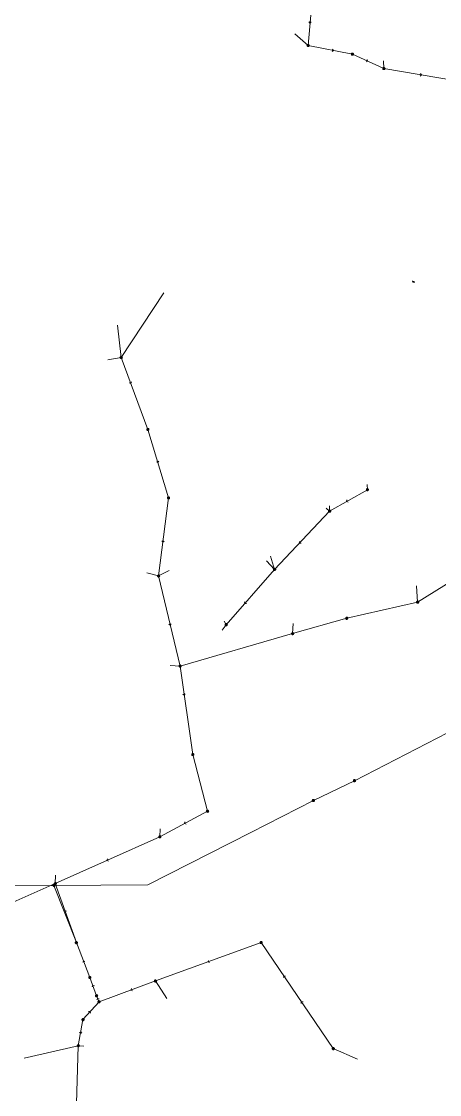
# Model space of a CAD drawing. Header units: metres. Extents: x 25504150 to 25508618, y 6694193 to 6702753.
# Drawn here: x 25507420.1 to 25507598.9, y 6698925.1 to 6699384.2 of the extents above; entities that cross this region are included whole.
import ezdxf

# ---------------------------------------------------------------- set-up
doc = ezdxf.new("R2010")
doc.units = ezdxf.units.M
for name, pattern in [('Sewer_node', [0]), ('Viemariputket', [0]), ('Viemarivarusteet', [0])]:
    doc.linetypes.add(name, pattern=pattern)
for name, color, linetype, lineweight in [('Sewer_node', 7, 'Sewer_node', 0), ('Viemariputket', 7, 'Viemariputket', 0), ('Viemarivarusteet', 7, 'Viemarivarusteet', 0)]:
    doc.layers.add(name, color=color, linetype=linetype, lineweight=lineweight)

msp = doc.modelspace()

# ---------------------------------------------------------------- linework, layer by layer
at = {"layer": 'Sewer_node', "color": 46, "linetype": 'Continuous', "true_color": 0x7f5f00, "flags": 128}
for points in [[(25507542.97, 6699384.12), (25507543.47, 6699383.56), (25507544.03, 6699384.04)], [(25507552.96, 6699371.38), (25507553.57, 6699371.82), (25507553.14, 6699372.42)], [(25507567.48, 6699367), (25507568.17, 6699367.27), (25507567.91, 6699367.97)], [(25507590.63, 6699360.88), (25507591.23, 6699361.33), (25507590.8, 6699361.93)], [(25507587.28, 6699273.05), (25507587.29, 6699273.07), (25507587.3, 6699273.07), (25507587.31, 6699273.08), (25507587.31, 6699273.09), (25507587.32, 6699273.1), (25507587.33, 6699273.1), (25507587.34, 6699273.11), (25507587.35, 6699273.11), (25507587.36, 6699273.11), (25507587.37, 6699273.12), (25507587.38, 6699273.12), (25507587.39, 6699273.12), (25507587.4, 6699273.12), (25507587.41, 6699273.11), (25507587.42, 6699273.11), (25507587.43, 6699273.11), (25507587.44, 6699273.1), (25507587.44, 6699273.1), (25507587.45, 6699273.09), (25507587.46, 6699273.08), (25507587.46, 6699273.07), (25507587.47, 6699273.07), (25507587.47, 6699273.06), (25507587.48, 6699273.05), (25507587.48, 6699273.04), (25507587.48, 6699273.03), (25507587.48, 6699273.02), (25507587.48, 6699273), (25507587.48, 6699272.99), (25507587.48, 6699272.98), (25507587.48, 6699272.97), (25507587.47, 6699272.95)], [(25507587.47, 6699272.94), (25507587.46, 6699272.92), (25507587.45, 6699272.9), (25507587.45, 6699272.89), (25507587.44, 6699272.87), (25507587.44, 6699272.85), (25507587.44, 6699272.83), (25507587.44, 6699272.81), (25507587.44, 6699272.8), (25507587.44, 6699272.78), (25507587.44, 6699272.76), (25507587.45, 6699272.75), (25507587.46, 6699272.73), (25507587.46, 6699272.72), (25507587.47, 6699272.71), (25507587.48, 6699272.69), (25507587.49, 6699272.68), (25507587.51, 6699272.67), (25507587.52, 6699272.67), (25507587.53, 6699272.66), (25507587.55, 6699272.65), (25507587.56, 6699272.65), (25507587.58, 6699272.65), (25507587.59, 6699272.65), (25507587.61, 6699272.65), (25507587.63, 6699272.65), (25507587.64, 6699272.66), (25507587.66, 6699272.67), (25507587.67, 6699272.67), (25507587.69, 6699272.68), (25507587.7, 6699272.69), (25507587.72, 6699272.7), (25507587.73, 6699272.72), (25507587.74, 6699272.73), (25507587.75, 6699272.75), (25507587.77, 6699272.76), (25507587.77, 6699272.78)], [(25507587.77, 6699272.78), (25507587.78, 6699272.8), (25507587.79, 6699272.81), (25507587.8, 6699272.83), (25507587.81, 6699272.84), (25507587.82, 6699272.86), (25507587.84, 6699272.87), (25507587.85, 6699272.88), (25507587.86, 6699272.9), (25507587.88, 6699272.9), (25507587.89, 6699272.91), (25507587.91, 6699272.92), (25507587.92, 6699272.92), (25507587.94, 6699272.93), (25507587.95, 6699272.93), (25507587.97, 6699272.93), (25507587.98, 6699272.93), (25507588, 6699272.93), (25507588.01, 6699272.92), (25507588.02, 6699272.91), (25507588.04, 6699272.91), (25507588.05, 6699272.9), (25507588.06, 6699272.89), (25507588.07, 6699272.87), (25507588.08, 6699272.86), (25507588.08, 6699272.85), (25507588.09, 6699272.83), (25507588.09, 6699272.82), (25507588.1, 6699272.8), (25507588.1, 6699272.78), (25507588.1, 6699272.76), (25507588.1, 6699272.74), (25507588.1, 6699272.73), (25507588.09, 6699272.71), (25507588.09, 6699272.69), (25507588.08, 6699272.66)], [(25507588.07, 6699272.64), (25507588.06, 6699272.62), (25507588.06, 6699272.61), (25507588.06, 6699272.6), (25507588.06, 6699272.59), (25507588.06, 6699272.57), (25507588.06, 6699272.56), (25507588.06, 6699272.55), (25507588.06, 6699272.54), (25507588.06, 6699272.53), (25507588.07, 6699272.53), (25507588.07, 6699272.52), (25507588.08, 6699272.51), (25507588.08, 6699272.5), (25507588.09, 6699272.5), (25507588.1, 6699272.49), (25507588.1, 6699272.49), (25507588.11, 6699272.48), (25507588.12, 6699272.48), (25507588.13, 6699272.48), (25507588.14, 6699272.48), (25507588.15, 6699272.48), (25507588.16, 6699272.48), (25507588.16, 6699272.48), (25507588.17, 6699272.49), (25507588.18, 6699272.49), (25507588.19, 6699272.49), (25507588.2, 6699272.5), (25507588.21, 6699272.51), (25507588.22, 6699272.51), (25507588.23, 6699272.52), (25507588.23, 6699272.53), (25507588.25, 6699272.55)], [(25507466.16, 6699229.66), (25507466.85, 6699229.36), (25507467.15, 6699230.04)], [(25507477.77, 6699195.8), (25507478.44, 6699195.47), (25507478.78, 6699196.13)], [(25507559.29, 6699179.48), (25507559.11, 6699178.76), (25507559.83, 6699178.57)], [(25507480.1, 6699162.01), (25507480.58, 6699161.43), (25507481.16, 6699161.9)], [(25507538.98, 6699161.74), (25507539.02, 6699160.99), (25507539.76, 6699161.02)], [(25507515.53, 6699135.91), (25507515.6, 6699135.16), (25507516.34, 6699135.22)], [(25507483.1, 6699126.29), (25507483.75, 6699125.91), (25507484.13, 6699126.55)], [(25507489.1, 6699096.42), (25507489.7, 6699095.97), (25507490.15, 6699096.57)], [(25507489.97, 6699041.7), (25507489.76, 6699040.98), (25507490.47, 6699040.77)], [(25507456.89, 6699025.93), (25507456.63, 6699025.23), (25507457.32, 6699024.96)], [(25507439.31, 6699003.56), (25507438.63, 6699003.87), (25507438.32, 6699003.19)], [(25507447.24, 6698982.05), (25507446.54, 6698982.33), (25507446.25, 6698981.65)], [(25507500.07, 6698982.49), (25507499.78, 6698981.8), (25507500.45, 6698981.5)], [(25507533.01, 6698975.75), (25507532.27, 6698975.87), (25507532.14, 6698975.14)], [(25507451.24, 6698971.55), (25507450.55, 6698971.84), (25507450.25, 6698971.17)], [(25507467.17, 6698970.46), (25507466.88, 6698969.77), (25507467.56, 6698969.47)], [(25507453.35, 6698965.95), (25507452.65, 6698966.23), (25507452.37, 6698965.54)], [(25507540.53, 6698964.7), (25507539.79, 6698964.82), (25507539.66, 6698964.09)], [(25507449.57, 6698959.83), (25507449.51, 6698960.58), (25507448.77, 6698960.53)], [(25507445.9, 6698951.3), (25507445.45, 6698951.91), (25507444.85, 6698951.47)]]:
    msp.add_lwpolyline(points, dxfattribs=at)
for points, elevation in [([(25507543.13, 6699373.98), (25507543.12, 6699374.05), (25507543.11, 6699374.12), (25507543.08, 6699374.19), (25507543.04, 6699374.25), (25507543, 6699374.31), (25507542.94, 6699374.35), (25507542.88, 6699374.39), (25507542.81, 6699374.42), (25507542.74, 6699374.43), (25507542.67, 6699374.44), (25507542.6, 6699374.43), (25507542.53, 6699374.42), (25507542.46, 6699374.39), (25507542.4, 6699374.35), (25507542.34, 6699374.31), (25507542.3, 6699374.25), (25507542.26, 6699374.19), (25507542.23, 6699374.12), (25507542.22, 6699374.05), (25507542.21, 6699373.98), (25507542.22, 6699373.91), (25507542.23, 6699373.84), (25507542.26, 6699373.77), (25507542.3, 6699373.71), (25507542.34, 6699373.65), (25507542.4, 6699373.61), (25507542.46, 6699373.57), (25507542.53, 6699373.54), (25507542.6, 6699373.53), (25507542.67, 6699373.52), (25507542.74, 6699373.53), (25507542.81, 6699373.54), (25507542.88, 6699373.57), (25507542.94, 6699373.61), (25507543, 6699373.65), (25507543.04, 6699373.71), (25507543.08, 6699373.77), (25507543.11, 6699373.84), (25507543.12, 6699373.91)], 47.57), ([(25507562.11, 6699370.25), (25507562.1, 6699370.32), (25507562.09, 6699370.39), (25507562.06, 6699370.46), (25507562.02, 6699370.52), (25507561.98, 6699370.58), (25507561.92, 6699370.62), (25507561.86, 6699370.66), (25507561.79, 6699370.69), (25507561.72, 6699370.7), (25507561.65, 6699370.71), (25507561.58, 6699370.7), (25507561.51, 6699370.69), (25507561.44, 6699370.66), (25507561.38, 6699370.62), (25507561.32, 6699370.58), (25507561.28, 6699370.52), (25507561.24, 6699370.46), (25507561.21, 6699370.39), (25507561.2, 6699370.32), (25507561.19, 6699370.25), (25507561.2, 6699370.18), (25507561.21, 6699370.11), (25507561.24, 6699370.04), (25507561.28, 6699369.98), (25507561.32, 6699369.92), (25507561.38, 6699369.88), (25507561.44, 6699369.84), (25507561.51, 6699369.81), (25507561.58, 6699369.8), (25507561.65, 6699369.79), (25507561.72, 6699369.8), (25507561.79, 6699369.81), (25507561.86, 6699369.84), (25507561.92, 6699369.88), (25507561.98, 6699369.92), (25507562.02, 6699369.98), (25507562.06, 6699370.04), (25507562.09, 6699370.11), (25507562.1, 6699370.18)], 47.49), ([(25507575.56, 6699364.07), (25507575.55, 6699364.14), (25507575.54, 6699364.21), (25507575.51, 6699364.28), (25507575.47, 6699364.34), (25507575.43, 6699364.4), (25507575.37, 6699364.44), (25507575.31, 6699364.48), (25507575.24, 6699364.51), (25507575.17, 6699364.52), (25507575.1, 6699364.53), (25507575.03, 6699364.52), (25507574.96, 6699364.51), (25507574.89, 6699364.48), (25507574.83, 6699364.44), (25507574.77, 6699364.4), (25507574.73, 6699364.34), (25507574.69, 6699364.28), (25507574.66, 6699364.21), (25507574.65, 6699364.14), (25507574.64, 6699364.07), (25507574.65, 6699364), (25507574.66, 6699363.93), (25507574.69, 6699363.86), (25507574.73, 6699363.8), (25507574.77, 6699363.74), (25507574.83, 6699363.7), (25507574.89, 6699363.66), (25507574.96, 6699363.63), (25507575.03, 6699363.62), (25507575.1, 6699363.61), (25507575.17, 6699363.62), (25507575.24, 6699363.63), (25507575.31, 6699363.66), (25507575.37, 6699363.7), (25507575.43, 6699363.74), (25507575.47, 6699363.8), (25507575.51, 6699363.86), (25507575.54, 6699363.93), (25507575.55, 6699364)], 47.42), ([(25507463.22, 6699240.41), (25507463.21, 6699240.48), (25507463.2, 6699240.55), (25507463.17, 6699240.62), (25507463.13, 6699240.68), (25507463.09, 6699240.74), (25507463.03, 6699240.78), (25507462.97, 6699240.82), (25507462.9, 6699240.85), (25507462.83, 6699240.86), (25507462.76, 6699240.87), (25507462.69, 6699240.86), (25507462.62, 6699240.85), (25507462.55, 6699240.82), (25507462.49, 6699240.78), (25507462.43, 6699240.74), (25507462.39, 6699240.68), (25507462.35, 6699240.62), (25507462.32, 6699240.55), (25507462.31, 6699240.48), (25507462.3, 6699240.41), (25507462.31, 6699240.34), (25507462.32, 6699240.27), (25507462.35, 6699240.2), (25507462.39, 6699240.14), (25507462.43, 6699240.08), (25507462.49, 6699240.04), (25507462.55, 6699240), (25507462.62, 6699239.97), (25507462.69, 6699239.96), (25507462.76, 6699239.95), (25507462.83, 6699239.96), (25507462.9, 6699239.97), (25507462.97, 6699240), (25507463.03, 6699240.04), (25507463.09, 6699240.08), (25507463.13, 6699240.14), (25507463.17, 6699240.2), (25507463.2, 6699240.27), (25507463.21, 6699240.34)], 40.78), ([(25507474.62, 6699209.66), (25507474.61, 6699209.73), (25507474.6, 6699209.8), (25507474.57, 6699209.87), (25507474.53, 6699209.93), (25507474.49, 6699209.99), (25507474.43, 6699210.03), (25507474.37, 6699210.07), (25507474.3, 6699210.1), (25507474.23, 6699210.11), (25507474.16, 6699210.12), (25507474.09, 6699210.11), (25507474.02, 6699210.1), (25507473.95, 6699210.07), (25507473.89, 6699210.03), (25507473.83, 6699209.99), (25507473.79, 6699209.93), (25507473.75, 6699209.87), (25507473.72, 6699209.8), (25507473.71, 6699209.73), (25507473.7, 6699209.66), (25507473.71, 6699209.59), (25507473.72, 6699209.52), (25507473.75, 6699209.45), (25507473.79, 6699209.39), (25507473.83, 6699209.33), (25507473.89, 6699209.29), (25507473.95, 6699209.25), (25507474.02, 6699209.22), (25507474.09, 6699209.21), (25507474.16, 6699209.2), (25507474.23, 6699209.21), (25507474.3, 6699209.22), (25507474.37, 6699209.25), (25507474.43, 6699209.29), (25507474.49, 6699209.33), (25507474.53, 6699209.39), (25507474.57, 6699209.45), (25507474.6, 6699209.52), (25507474.61, 6699209.59)], 38.77), ([(25507568.54, 6699183.88), (25507568.53, 6699183.95), (25507568.52, 6699184.02), (25507568.49, 6699184.09), (25507568.45, 6699184.15), (25507568.41, 6699184.21), (25507568.35, 6699184.25), (25507568.29, 6699184.29), (25507568.22, 6699184.32), (25507568.15, 6699184.33), (25507568.08, 6699184.34), (25507568.01, 6699184.33), (25507567.94, 6699184.32), (25507567.87, 6699184.29), (25507567.81, 6699184.25), (25507567.75, 6699184.21), (25507567.71, 6699184.15), (25507567.67, 6699184.09), (25507567.64, 6699184.02), (25507567.63, 6699183.95), (25507567.62, 6699183.88), (25507567.63, 6699183.81), (25507567.64, 6699183.74), (25507567.67, 6699183.67), (25507567.71, 6699183.61), (25507567.75, 6699183.55), (25507567.81, 6699183.51), (25507567.87, 6699183.47), (25507567.94, 6699183.44), (25507568.01, 6699183.43), (25507568.08, 6699183.42), (25507568.15, 6699183.43), (25507568.22, 6699183.44), (25507568.29, 6699183.47), (25507568.35, 6699183.51), (25507568.41, 6699183.55), (25507568.45, 6699183.61), (25507568.49, 6699183.67), (25507568.52, 6699183.74), (25507568.53, 6699183.81)], 36.77), ([(25507552.36, 6699174.68), (25507552.35, 6699174.75), (25507552.34, 6699174.82), (25507552.31, 6699174.89), (25507552.27, 6699174.95), (25507552.23, 6699175.01), (25507552.17, 6699175.05), (25507552.11, 6699175.09), (25507552.04, 6699175.12), (25507551.97, 6699175.13), (25507551.9, 6699175.14), (25507551.83, 6699175.13), (25507551.76, 6699175.12), (25507551.69, 6699175.09), (25507551.63, 6699175.05), (25507551.57, 6699175.01), (25507551.53, 6699174.95), (25507551.49, 6699174.89), (25507551.46, 6699174.82), (25507551.45, 6699174.75), (25507551.44, 6699174.68), (25507551.45, 6699174.61), (25507551.46, 6699174.54), (25507551.49, 6699174.47), (25507551.53, 6699174.41), (25507551.57, 6699174.35), (25507551.63, 6699174.31), (25507551.69, 6699174.27), (25507551.76, 6699174.24), (25507551.83, 6699174.23), (25507551.9, 6699174.22), (25507551.97, 6699174.23), (25507552.04, 6699174.24), (25507552.11, 6699174.27), (25507552.17, 6699174.31), (25507552.23, 6699174.35), (25507552.27, 6699174.41), (25507552.31, 6699174.47), (25507552.34, 6699174.54), (25507552.35, 6699174.61)], 36.55), ([(25507528.83, 6699149.77), (25507528.82, 6699149.84), (25507528.81, 6699149.91), (25507528.78, 6699149.98), (25507528.74, 6699150.04), (25507528.7, 6699150.1), (25507528.64, 6699150.14), (25507528.58, 6699150.18), (25507528.51, 6699150.21), (25507528.44, 6699150.22), (25507528.37, 6699150.23), (25507528.3, 6699150.22), (25507528.23, 6699150.21), (25507528.16, 6699150.18), (25507528.1, 6699150.14), (25507528.04, 6699150.1), (25507528, 6699150.04), (25507527.96, 6699149.98), (25507527.93, 6699149.91), (25507527.92, 6699149.84), (25507527.91, 6699149.77), (25507527.92, 6699149.7), (25507527.93, 6699149.63), (25507527.96, 6699149.56), (25507528, 6699149.5), (25507528.04, 6699149.44), (25507528.1, 6699149.4), (25507528.16, 6699149.36), (25507528.23, 6699149.33), (25507528.3, 6699149.32), (25507528.37, 6699149.31), (25507528.44, 6699149.32), (25507528.51, 6699149.33), (25507528.58, 6699149.36), (25507528.64, 6699149.4), (25507528.7, 6699149.44), (25507528.74, 6699149.5), (25507528.78, 6699149.56), (25507528.81, 6699149.63), (25507528.82, 6699149.7)], 36.22), ([(25507479.19, 6699146.96), (25507479.18, 6699147.03), (25507479.17, 6699147.1), (25507479.14, 6699147.17), (25507479.1, 6699147.23), (25507479.06, 6699147.29), (25507479, 6699147.33), (25507478.94, 6699147.37), (25507478.87, 6699147.4), (25507478.8, 6699147.41), (25507478.73, 6699147.42), (25507478.66, 6699147.41), (25507478.59, 6699147.4), (25507478.52, 6699147.37), (25507478.46, 6699147.33), (25507478.4, 6699147.29), (25507478.36, 6699147.23), (25507478.32, 6699147.17), (25507478.29, 6699147.1), (25507478.28, 6699147.03), (25507478.27, 6699146.96), (25507478.28, 6699146.89), (25507478.29, 6699146.82), (25507478.32, 6699146.75), (25507478.36, 6699146.69), (25507478.4, 6699146.63), (25507478.46, 6699146.59), (25507478.52, 6699146.55), (25507478.59, 6699146.52), (25507478.66, 6699146.51), (25507478.73, 6699146.5), (25507478.8, 6699146.51), (25507478.87, 6699146.52), (25507478.94, 6699146.55), (25507479, 6699146.59), (25507479.06, 6699146.63), (25507479.1, 6699146.69), (25507479.14, 6699146.75), (25507479.17, 6699146.82), (25507479.18, 6699146.89)], 36.42), ([(25507590.03, 6699135.77), (25507590.02, 6699135.84), (25507590.01, 6699135.92), (25507589.98, 6699135.98), (25507589.94, 6699136.05), (25507589.89, 6699136.1), (25507589.84, 6699136.15), (25507589.77, 6699136.19), (25507589.71, 6699136.22), (25507589.63, 6699136.23), (25507589.56, 6699136.24), (25507589.49, 6699136.23), (25507589.41, 6699136.22), (25507589.35, 6699136.19), (25507589.28, 6699136.15), (25507589.23, 6699136.1), (25507589.18, 6699136.05), (25507589.14, 6699135.98), (25507589.11, 6699135.92), (25507589.1, 6699135.84), (25507589.09, 6699135.77), (25507589.1, 6699135.7), (25507589.11, 6699135.62), (25507589.14, 6699135.56), (25507589.18, 6699135.49), (25507589.23, 6699135.44), (25507589.28, 6699135.39), (25507589.35, 6699135.35), (25507589.41, 6699135.32), (25507589.49, 6699135.31), (25507589.56, 6699135.3), (25507589.63, 6699135.31), (25507589.71, 6699135.32), (25507589.77, 6699135.35), (25507589.84, 6699135.39), (25507589.89, 6699135.44), (25507589.94, 6699135.49), (25507589.98, 6699135.56), (25507590.01, 6699135.62), (25507590.02, 6699135.7)], 35.16), ([(25507508.14, 6699126.1), (25507508.13, 6699126.17), (25507508.12, 6699126.25), (25507508.09, 6699126.31), (25507508.05, 6699126.38), (25507508, 6699126.43), (25507507.95, 6699126.48), (25507507.88, 6699126.52), (25507507.82, 6699126.55), (25507507.74, 6699126.56), (25507507.67, 6699126.57), (25507507.6, 6699126.56), (25507507.52, 6699126.55), (25507507.46, 6699126.52), (25507507.39, 6699126.48), (25507507.34, 6699126.43), (25507507.29, 6699126.38), (25507507.25, 6699126.31), (25507507.22, 6699126.25), (25507507.21, 6699126.17), (25507507.2, 6699126.1), (25507507.21, 6699126.03), (25507507.22, 6699125.95), (25507507.25, 6699125.89), (25507507.29, 6699125.82), (25507507.34, 6699125.77), (25507507.39, 6699125.72), (25507507.46, 6699125.68), (25507507.52, 6699125.65), (25507507.6, 6699125.64), (25507507.67, 6699125.63), (25507507.74, 6699125.64), (25507507.82, 6699125.65), (25507507.88, 6699125.68), (25507507.95, 6699125.72), (25507508, 6699125.77), (25507508.05, 6699125.82), (25507508.09, 6699125.89), (25507508.12, 6699125.95), (25507508.13, 6699126.03)], 35.79), ([(25507559.7, 6699128.85), (25507559.69, 6699128.92), (25507559.68, 6699129), (25507559.65, 6699129.06), (25507559.61, 6699129.13), (25507559.56, 6699129.18), (25507559.51, 6699129.23), (25507559.44, 6699129.27), (25507559.38, 6699129.3), (25507559.3, 6699129.31), (25507559.23, 6699129.32), (25507559.16, 6699129.31), (25507559.08, 6699129.3), (25507559.02, 6699129.27), (25507558.95, 6699129.23), (25507558.9, 6699129.18), (25507558.85, 6699129.13), (25507558.81, 6699129.06), (25507558.78, 6699129), (25507558.77, 6699128.92), (25507558.76, 6699128.85), (25507558.77, 6699128.78), (25507558.78, 6699128.7), (25507558.81, 6699128.64), (25507558.85, 6699128.57), (25507558.9, 6699128.52), (25507558.95, 6699128.47), (25507559.02, 6699128.43), (25507559.08, 6699128.4), (25507559.16, 6699128.39), (25507559.23, 6699128.38), (25507559.3, 6699128.39), (25507559.38, 6699128.4), (25507559.44, 6699128.43), (25507559.51, 6699128.47), (25507559.56, 6699128.52), (25507559.61, 6699128.57), (25507559.65, 6699128.64), (25507559.68, 6699128.7), (25507559.69, 6699128.78)], 34.98), ([(25507536.53, 6699122.29), (25507536.52, 6699122.36), (25507536.51, 6699122.43), (25507536.48, 6699122.5), (25507536.44, 6699122.56), (25507536.4, 6699122.62), (25507536.34, 6699122.66), (25507536.28, 6699122.7), (25507536.21, 6699122.73), (25507536.14, 6699122.74), (25507536.07, 6699122.75), (25507536, 6699122.74), (25507535.93, 6699122.73), (25507535.86, 6699122.7), (25507535.8, 6699122.66), (25507535.74, 6699122.62), (25507535.7, 6699122.56), (25507535.66, 6699122.5), (25507535.63, 6699122.43), (25507535.62, 6699122.36), (25507535.61, 6699122.29), (25507535.62, 6699122.22), (25507535.63, 6699122.15), (25507535.66, 6699122.08), (25507535.7, 6699122.02), (25507535.74, 6699121.96), (25507535.8, 6699121.92), (25507535.86, 6699121.88), (25507535.93, 6699121.85), (25507536, 6699121.84), (25507536.07, 6699121.83), (25507536.14, 6699121.84), (25507536.21, 6699121.85), (25507536.28, 6699121.88), (25507536.34, 6699121.92), (25507536.4, 6699121.96), (25507536.44, 6699122.02), (25507536.48, 6699122.08), (25507536.51, 6699122.15), (25507536.52, 6699122.22)], 35.06), ([(25507488.39, 6699108.41), (25507488.38, 6699108.48), (25507488.37, 6699108.56), (25507488.34, 6699108.62), (25507488.3, 6699108.69), (25507488.25, 6699108.74), (25507488.2, 6699108.79), (25507488.13, 6699108.83), (25507488.07, 6699108.86), (25507487.99, 6699108.87), (25507487.92, 6699108.88), (25507487.85, 6699108.87), (25507487.77, 6699108.86), (25507487.71, 6699108.83), (25507487.64, 6699108.79), (25507487.59, 6699108.74), (25507487.54, 6699108.69), (25507487.5, 6699108.62), (25507487.47, 6699108.56), (25507487.46, 6699108.48), (25507487.45, 6699108.41), (25507487.46, 6699108.34), (25507487.47, 6699108.26), (25507487.5, 6699108.2), (25507487.54, 6699108.13), (25507487.59, 6699108.08), (25507487.64, 6699108.03), (25507487.71, 6699107.99), (25507487.77, 6699107.96), (25507487.85, 6699107.95), (25507487.92, 6699107.94), (25507487.99, 6699107.95), (25507488.07, 6699107.96), (25507488.13, 6699107.99), (25507488.2, 6699108.03), (25507488.25, 6699108.08), (25507488.3, 6699108.13), (25507488.34, 6699108.2), (25507488.37, 6699108.26), (25507488.38, 6699108.34)], 35.97), ([(25507493.8, 6699070.54), (25507493.79, 6699070.61), (25507493.78, 6699070.68), (25507493.75, 6699070.75), (25507493.71, 6699070.81), (25507493.67, 6699070.87), (25507493.61, 6699070.91), (25507493.55, 6699070.95), (25507493.48, 6699070.98), (25507493.41, 6699070.99), (25507493.34, 6699071), (25507493.27, 6699070.99), (25507493.2, 6699070.98), (25507493.13, 6699070.95), (25507493.07, 6699070.91), (25507493.01, 6699070.87), (25507492.97, 6699070.81), (25507492.93, 6699070.75), (25507492.9, 6699070.68), (25507492.89, 6699070.61), (25507492.88, 6699070.54), (25507492.89, 6699070.47), (25507492.9, 6699070.4), (25507492.93, 6699070.33), (25507492.97, 6699070.27), (25507493.01, 6699070.21), (25507493.07, 6699070.17), (25507493.13, 6699070.13), (25507493.2, 6699070.1), (25507493.27, 6699070.09), (25507493.34, 6699070.08), (25507493.41, 6699070.09), (25507493.48, 6699070.1), (25507493.55, 6699070.13), (25507493.61, 6699070.17), (25507493.67, 6699070.21), (25507493.71, 6699070.27), (25507493.75, 6699070.33), (25507493.78, 6699070.4), (25507493.79, 6699070.47)], 35.16), ([(25507500.16, 6699046.29), (25507500.15, 6699046.36), (25507500.14, 6699046.44), (25507500.11, 6699046.5), (25507500.07, 6699046.57), (25507500.02, 6699046.62), (25507499.97, 6699046.67), (25507499.9, 6699046.71), (25507499.84, 6699046.74), (25507499.76, 6699046.75), (25507499.69, 6699046.76), (25507499.62, 6699046.75), (25507499.54, 6699046.74), (25507499.48, 6699046.71), (25507499.41, 6699046.67), (25507499.36, 6699046.62), (25507499.31, 6699046.57), (25507499.27, 6699046.5), (25507499.24, 6699046.44), (25507499.23, 6699046.36), (25507499.22, 6699046.29), (25507499.23, 6699046.22), (25507499.24, 6699046.14), (25507499.27, 6699046.08), (25507499.31, 6699046.01), (25507499.36, 6699045.96), (25507499.41, 6699045.91), (25507499.48, 6699045.87), (25507499.54, 6699045.84), (25507499.62, 6699045.83), (25507499.69, 6699045.82), (25507499.76, 6699045.83), (25507499.84, 6699045.84), (25507499.9, 6699045.87), (25507499.97, 6699045.91), (25507500.02, 6699045.96), (25507500.07, 6699046.01), (25507500.11, 6699046.08), (25507500.14, 6699046.14), (25507500.15, 6699046.22)], 35.11), ([(25507479.75, 6699035.39), (25507479.74, 6699035.46), (25507479.73, 6699035.53), (25507479.7, 6699035.6), (25507479.66, 6699035.66), (25507479.62, 6699035.72), (25507479.56, 6699035.76), (25507479.5, 6699035.8), (25507479.43, 6699035.83), (25507479.36, 6699035.84), (25507479.29, 6699035.85), (25507479.22, 6699035.84), (25507479.15, 6699035.83), (25507479.08, 6699035.8), (25507479.02, 6699035.76), (25507478.96, 6699035.72), (25507478.92, 6699035.66), (25507478.88, 6699035.6), (25507478.85, 6699035.53), (25507478.84, 6699035.46), (25507478.83, 6699035.39), (25507478.84, 6699035.32), (25507478.85, 6699035.25), (25507478.88, 6699035.18), (25507478.92, 6699035.12), (25507478.96, 6699035.06), (25507479.02, 6699035.02), (25507479.08, 6699034.98), (25507479.15, 6699034.95), (25507479.22, 6699034.94), (25507479.29, 6699034.93), (25507479.36, 6699034.94), (25507479.43, 6699034.95), (25507479.5, 6699034.98), (25507479.56, 6699035.02), (25507479.62, 6699035.06), (25507479.66, 6699035.12), (25507479.7, 6699035.18), (25507479.73, 6699035.25), (25507479.74, 6699035.32)], 34.98), ([(25507435, 6699015.32), (25507434.99, 6699015.39), (25507434.98, 6699015.46), (25507434.95, 6699015.53), (25507434.91, 6699015.59), (25507434.87, 6699015.65), (25507434.81, 6699015.69), (25507434.75, 6699015.73), (25507434.68, 6699015.76), (25507434.61, 6699015.77), (25507434.54, 6699015.78), (25507434.47, 6699015.77), (25507434.4, 6699015.76), (25507434.33, 6699015.73), (25507434.27, 6699015.69), (25507434.21, 6699015.65), (25507434.17, 6699015.59), (25507434.13, 6699015.53), (25507434.1, 6699015.46), (25507434.09, 6699015.39), (25507434.08, 6699015.32), (25507434.09, 6699015.25), (25507434.1, 6699015.18), (25507434.13, 6699015.11), (25507434.17, 6699015.05), (25507434.21, 6699014.99), (25507434.27, 6699014.95), (25507434.33, 6699014.91), (25507434.4, 6699014.88), (25507434.47, 6699014.87), (25507434.54, 6699014.86), (25507434.61, 6699014.87), (25507434.68, 6699014.88), (25507434.75, 6699014.91), (25507434.81, 6699014.95), (25507434.87, 6699014.99), (25507434.91, 6699015.05), (25507434.95, 6699015.11), (25507434.98, 6699015.18), (25507434.99, 6699015.25)], 35.13), ([(25507444.01, 6698990.07), (25507444, 6698990.14), (25507443.99, 6698990.22), (25507443.96, 6698990.28), (25507443.92, 6698990.35), (25507443.87, 6698990.4), (25507443.82, 6698990.45), (25507443.75, 6698990.49), (25507443.69, 6698990.52), (25507443.61, 6698990.53), (25507443.54, 6698990.54), (25507443.47, 6698990.53), (25507443.39, 6698990.52), (25507443.33, 6698990.49), (25507443.26, 6698990.45), (25507443.21, 6698990.4), (25507443.16, 6698990.35), (25507443.12, 6698990.28), (25507443.09, 6698990.22), (25507443.08, 6698990.14), (25507443.07, 6698990.07), (25507443.08, 6698990), (25507443.09, 6698989.92), (25507443.12, 6698989.86), (25507443.16, 6698989.79), (25507443.21, 6698989.74), (25507443.26, 6698989.69), (25507443.33, 6698989.65), (25507443.39, 6698989.62), (25507443.47, 6698989.61), (25507443.54, 6698989.6), (25507443.61, 6698989.61), (25507443.69, 6698989.62), (25507443.75, 6698989.65), (25507443.82, 6698989.69), (25507443.87, 6698989.74), (25507443.92, 6698989.79), (25507443.96, 6698989.86), (25507443.99, 6698989.92), (25507444, 6698990)], 35), ([(25507449.79, 6698975.14), (25507449.78, 6698975.21), (25507449.77, 6698975.28), (25507449.74, 6698975.35), (25507449.7, 6698975.41), (25507449.66, 6698975.47), (25507449.6, 6698975.51), (25507449.54, 6698975.55), (25507449.47, 6698975.58), (25507449.4, 6698975.59), (25507449.33, 6698975.6), (25507449.26, 6698975.59), (25507449.19, 6698975.58), (25507449.12, 6698975.55), (25507449.06, 6698975.51), (25507449, 6698975.47), (25507448.96, 6698975.41), (25507448.92, 6698975.35), (25507448.89, 6698975.28), (25507448.88, 6698975.21), (25507448.87, 6698975.14), (25507448.88, 6698975.07), (25507448.89, 6698975), (25507448.92, 6698974.93), (25507448.96, 6698974.87), (25507449, 6698974.81), (25507449.06, 6698974.77), (25507449.12, 6698974.73), (25507449.19, 6698974.7), (25507449.26, 6698974.69), (25507449.33, 6698974.68), (25507449.4, 6698974.69), (25507449.47, 6698974.7), (25507449.54, 6698974.73), (25507449.6, 6698974.77), (25507449.66, 6698974.81), (25507449.7, 6698974.87), (25507449.74, 6698974.93), (25507449.77, 6698975), (25507449.78, 6698975.07)], 35.17)]:
    msp.add_lwpolyline(points, close=True, dxfattribs=dict(at, elevation=elevation))
for points in [[(25507483.46, 6699180.38), (25507483.45, 6699180.45), (25507483.44, 6699180.52), (25507483.41, 6699180.59), (25507483.37, 6699180.65), (25507483.33, 6699180.71), (25507483.27, 6699180.75), (25507483.21, 6699180.79), (25507483.14, 6699180.82), (25507483.07, 6699180.83), (25507483, 6699180.84), (25507482.93, 6699180.83), (25507482.86, 6699180.82), (25507482.79, 6699180.79), (25507482.73, 6699180.75), (25507482.67, 6699180.71), (25507482.63, 6699180.65), (25507482.59, 6699180.59), (25507482.56, 6699180.52), (25507482.55, 6699180.45), (25507482.54, 6699180.38), (25507482.55, 6699180.31), (25507482.56, 6699180.24), (25507482.59, 6699180.17), (25507482.63, 6699180.11), (25507482.67, 6699180.05), (25507482.73, 6699180.01), (25507482.79, 6699179.97), (25507482.86, 6699179.94), (25507482.93, 6699179.93), (25507483, 6699179.92), (25507483.07, 6699179.93), (25507483.14, 6699179.94), (25507483.21, 6699179.97), (25507483.27, 6699180.01), (25507483.33, 6699180.05), (25507483.37, 6699180.11), (25507483.41, 6699180.17), (25507483.44, 6699180.24), (25507483.45, 6699180.31)], [(25507523.05, 6698990.09), (25507523.04, 6698990.16), (25507523.03, 6698990.23), (25507523, 6698990.3), (25507522.96, 6698990.36), (25507522.92, 6698990.42), (25507522.86, 6698990.46), (25507522.8, 6698990.5), (25507522.73, 6698990.53), (25507522.66, 6698990.54), (25507522.59, 6698990.55), (25507522.52, 6698990.54), (25507522.45, 6698990.53), (25507522.38, 6698990.5), (25507522.32, 6698990.46), (25507522.26, 6698990.42), (25507522.22, 6698990.36), (25507522.18, 6698990.3), (25507522.15, 6698990.23), (25507522.14, 6698990.16), (25507522.13, 6698990.09), (25507522.14, 6698990.02), (25507522.15, 6698989.95), (25507522.18, 6698989.88), (25507522.22, 6698989.82), (25507522.26, 6698989.76), (25507522.32, 6698989.72), (25507522.38, 6698989.68), (25507522.45, 6698989.65), (25507522.52, 6698989.64), (25507522.59, 6698989.63), (25507522.66, 6698989.64), (25507522.73, 6698989.65), (25507522.8, 6698989.68), (25507522.86, 6698989.72), (25507522.92, 6698989.76), (25507522.96, 6698989.82), (25507523, 6698989.88), (25507523.03, 6698989.95), (25507523.04, 6698990.02)], [(25507477.83, 6698973.65), (25507477.82, 6698973.72), (25507477.81, 6698973.79), (25507477.78, 6698973.86), (25507477.74, 6698973.92), (25507477.7, 6698973.98), (25507477.64, 6698974.02), (25507477.58, 6698974.06), (25507477.51, 6698974.09), (25507477.44, 6698974.1), (25507477.37, 6698974.11), (25507477.3, 6698974.1), (25507477.23, 6698974.09), (25507477.16, 6698974.06), (25507477.1, 6698974.02), (25507477.04, 6698973.98), (25507477, 6698973.92), (25507476.96, 6698973.86), (25507476.93, 6698973.79), (25507476.92, 6698973.72), (25507476.91, 6698973.65), (25507476.92, 6698973.58), (25507476.93, 6698973.51), (25507476.96, 6698973.44), (25507477, 6698973.38), (25507477.04, 6698973.32), (25507477.1, 6698973.28), (25507477.16, 6698973.24), (25507477.23, 6698973.21), (25507477.3, 6698973.2), (25507477.37, 6698973.19), (25507477.44, 6698973.2), (25507477.51, 6698973.21), (25507477.58, 6698973.24), (25507477.64, 6698973.28), (25507477.7, 6698973.32), (25507477.74, 6698973.38), (25507477.78, 6698973.44), (25507477.81, 6698973.51), (25507477.82, 6698973.58)], [(25507452.67, 6698967.35), (25507452.66, 6698967.42), (25507452.65, 6698967.49), (25507452.62, 6698967.56), (25507452.58, 6698967.62), (25507452.54, 6698967.68), (25507452.48, 6698967.72), (25507452.42, 6698967.76), (25507452.35, 6698967.79), (25507452.28, 6698967.8), (25507452.21, 6698967.81), (25507452.14, 6698967.8), (25507452.07, 6698967.79), (25507452, 6698967.76), (25507451.94, 6698967.72), (25507451.88, 6698967.68), (25507451.84, 6698967.62), (25507451.8, 6698967.56), (25507451.77, 6698967.49), (25507451.76, 6698967.42), (25507451.75, 6698967.35), (25507451.76, 6698967.28), (25507451.77, 6698967.21), (25507451.8, 6698967.14), (25507451.84, 6698967.08), (25507451.88, 6698967.02), (25507451.94, 6698966.98), (25507452, 6698966.94), (25507452.07, 6698966.91), (25507452.14, 6698966.9), (25507452.21, 6698966.89), (25507452.28, 6698966.9), (25507452.35, 6698966.91), (25507452.42, 6698966.94), (25507452.48, 6698966.98), (25507452.54, 6698967.02), (25507452.58, 6698967.08), (25507452.62, 6698967.14), (25507452.65, 6698967.21), (25507452.66, 6698967.28)], [(25507453.71, 6698964.73), (25507453.7, 6698964.8), (25507453.69, 6698964.87), (25507453.66, 6698964.94), (25507453.62, 6698965), (25507453.58, 6698965.06), (25507453.52, 6698965.1), (25507453.46, 6698965.14), (25507453.39, 6698965.17), (25507453.32, 6698965.18), (25507453.25, 6698965.19), (25507453.18, 6698965.18), (25507453.11, 6698965.17), (25507453.04, 6698965.14), (25507452.98, 6698965.1), (25507452.92, 6698965.06), (25507452.88, 6698965), (25507452.84, 6698964.94), (25507452.81, 6698964.87), (25507452.8, 6698964.8), (25507452.79, 6698964.73), (25507452.8, 6698964.66), (25507452.81, 6698964.59), (25507452.84, 6698964.52), (25507452.88, 6698964.46), (25507452.92, 6698964.4), (25507452.98, 6698964.36), (25507453.04, 6698964.32), (25507453.11, 6698964.29), (25507453.18, 6698964.28), (25507453.25, 6698964.27), (25507453.32, 6698964.28), (25507453.39, 6698964.29), (25507453.46, 6698964.32), (25507453.52, 6698964.36), (25507453.58, 6698964.4), (25507453.62, 6698964.46), (25507453.66, 6698964.52), (25507453.69, 6698964.59), (25507453.7, 6698964.66)], [(25507446.84, 6698957.11), (25507446.83, 6698957.18), (25507446.82, 6698957.25), (25507446.79, 6698957.32), (25507446.75, 6698957.38), (25507446.71, 6698957.44), (25507446.65, 6698957.48), (25507446.59, 6698957.52), (25507446.52, 6698957.55), (25507446.45, 6698957.56), (25507446.38, 6698957.57), (25507446.31, 6698957.56), (25507446.24, 6698957.55), (25507446.17, 6698957.52), (25507446.11, 6698957.48), (25507446.05, 6698957.44), (25507446.01, 6698957.38), (25507445.97, 6698957.32), (25507445.94, 6698957.25), (25507445.93, 6698957.18), (25507445.92, 6698957.11), (25507445.93, 6698957.04), (25507445.94, 6698956.97), (25507445.97, 6698956.9), (25507446.01, 6698956.84), (25507446.05, 6698956.78), (25507446.11, 6698956.74), (25507446.17, 6698956.7), (25507446.24, 6698956.67), (25507446.31, 6698956.66), (25507446.38, 6698956.65), (25507446.45, 6698956.66), (25507446.52, 6698956.67), (25507446.59, 6698956.7), (25507446.65, 6698956.74), (25507446.71, 6698956.78), (25507446.75, 6698956.84), (25507446.79, 6698956.9), (25507446.82, 6698956.97), (25507446.83, 6698957.04)], [(25507444.84, 6698945.92), (25507444.83, 6698945.99), (25507444.82, 6698946.06), (25507444.79, 6698946.13), (25507444.75, 6698946.19), (25507444.71, 6698946.25), (25507444.65, 6698946.29), (25507444.59, 6698946.33), (25507444.52, 6698946.36), (25507444.45, 6698946.37), (25507444.38, 6698946.38), (25507444.31, 6698946.37), (25507444.24, 6698946.36), (25507444.17, 6698946.33), (25507444.11, 6698946.29), (25507444.05, 6698946.25), (25507444.01, 6698946.19), (25507443.97, 6698946.13), (25507443.94, 6698946.06), (25507443.93, 6698945.99), (25507443.92, 6698945.92), (25507443.93, 6698945.85), (25507443.94, 6698945.78), (25507443.97, 6698945.71), (25507444.01, 6698945.65), (25507444.05, 6698945.59), (25507444.11, 6698945.55), (25507444.17, 6698945.51), (25507444.24, 6698945.48), (25507444.31, 6698945.47), (25507444.38, 6698945.46), (25507444.45, 6698945.47), (25507444.52, 6698945.48), (25507444.59, 6698945.51), (25507444.65, 6698945.55), (25507444.71, 6698945.59), (25507444.75, 6698945.65), (25507444.79, 6698945.71), (25507444.82, 6698945.78), (25507444.83, 6698945.85)], [(25507553.94, 6698944.7), (25507553.93, 6698944.77), (25507553.92, 6698944.84), (25507553.89, 6698944.91), (25507553.85, 6698944.97), (25507553.81, 6698945.03), (25507553.75, 6698945.07), (25507553.69, 6698945.11), (25507553.62, 6698945.14), (25507553.55, 6698945.15), (25507553.48, 6698945.16), (25507553.41, 6698945.15), (25507553.34, 6698945.14), (25507553.27, 6698945.11), (25507553.21, 6698945.07), (25507553.15, 6698945.03), (25507553.11, 6698944.97), (25507553.07, 6698944.91), (25507553.04, 6698944.84), (25507553.03, 6698944.77), (25507553.02, 6698944.7), (25507553.03, 6698944.63), (25507553.04, 6698944.56), (25507553.07, 6698944.49), (25507553.11, 6698944.43), (25507553.15, 6698944.37), (25507553.21, 6698944.33), (25507553.27, 6698944.29), (25507553.34, 6698944.26), (25507553.41, 6698944.25), (25507553.48, 6698944.24), (25507553.55, 6698944.25), (25507553.62, 6698944.26), (25507553.69, 6698944.29), (25507553.75, 6698944.33), (25507553.81, 6698944.37), (25507553.85, 6698944.43), (25507553.89, 6698944.49), (25507553.92, 6698944.56), (25507553.93, 6698944.63)]]:
    msp.add_lwpolyline(points, close=True, dxfattribs=at)
at = {"layer": 'Sewer_node', "color": 252, "linetype": 'Continuous', "lineweight": 9, "true_color": 0x848484, "flags": 128}
for points, elevation in [([(25507562.99, 6699059.36), (25507562.98, 6699059.43), (25507562.97, 6699059.5), (25507562.94, 6699059.57), (25507562.9, 6699059.63), (25507562.86, 6699059.69), (25507562.8, 6699059.73), (25507562.74, 6699059.77), (25507562.67, 6699059.8), (25507562.6, 6699059.81), (25507562.53, 6699059.82), (25507562.46, 6699059.81), (25507562.39, 6699059.8), (25507562.32, 6699059.77), (25507562.26, 6699059.73), (25507562.2, 6699059.69), (25507562.16, 6699059.63), (25507562.12, 6699059.57), (25507562.09, 6699059.5), (25507562.08, 6699059.43), (25507562.07, 6699059.36), (25507562.08, 6699059.29), (25507562.09, 6699059.22), (25507562.12, 6699059.15), (25507562.16, 6699059.09), (25507562.2, 6699059.03), (25507562.26, 6699058.99), (25507562.32, 6699058.95), (25507562.39, 6699058.92), (25507562.46, 6699058.91), (25507562.53, 6699058.9), (25507562.6, 6699058.91), (25507562.67, 6699058.92), (25507562.74, 6699058.95), (25507562.8, 6699058.99), (25507562.86, 6699059.03), (25507562.9, 6699059.09), (25507562.94, 6699059.15), (25507562.97, 6699059.22), (25507562.98, 6699059.29)], 34.89), ([(25507545.41, 6699050.88), (25507545.4, 6699050.95), (25507545.39, 6699051.02), (25507545.36, 6699051.09), (25507545.32, 6699051.15), (25507545.28, 6699051.21), (25507545.22, 6699051.25), (25507545.16, 6699051.29), (25507545.09, 6699051.32), (25507545.02, 6699051.33), (25507544.95, 6699051.34), (25507544.88, 6699051.33), (25507544.81, 6699051.32), (25507544.74, 6699051.29), (25507544.68, 6699051.25), (25507544.62, 6699051.21), (25507544.58, 6699051.15), (25507544.54, 6699051.09), (25507544.51, 6699051.02), (25507544.5, 6699050.95), (25507544.49, 6699050.88), (25507544.5, 6699050.81), (25507544.51, 6699050.74), (25507544.54, 6699050.67), (25507544.58, 6699050.61), (25507544.62, 6699050.55), (25507544.68, 6699050.51), (25507544.74, 6699050.47), (25507544.81, 6699050.44), (25507544.88, 6699050.43), (25507544.95, 6699050.42), (25507545.02, 6699050.43), (25507545.09, 6699050.44), (25507545.16, 6699050.47), (25507545.22, 6699050.51), (25507545.28, 6699050.55), (25507545.32, 6699050.61), (25507545.36, 6699050.67), (25507545.39, 6699050.74), (25507545.4, 6699050.81)], 35.33), ([(25507434.39, 6699014.58), (25507434.38, 6699014.65), (25507434.37, 6699014.72), (25507434.34, 6699014.79), (25507434.3, 6699014.85), (25507434.26, 6699014.91), (25507434.2, 6699014.95), (25507434.14, 6699014.99), (25507434.07, 6699015.02), (25507434, 6699015.03), (25507433.93, 6699015.04), (25507433.86, 6699015.03), (25507433.79, 6699015.02), (25507433.72, 6699014.99), (25507433.66, 6699014.95), (25507433.6, 6699014.91), (25507433.56, 6699014.85), (25507433.52, 6699014.79), (25507433.49, 6699014.72), (25507433.48, 6699014.65), (25507433.47, 6699014.58), (25507433.48, 6699014.51), (25507433.49, 6699014.44), (25507433.52, 6699014.37), (25507433.56, 6699014.31), (25507433.6, 6699014.25), (25507433.66, 6699014.21), (25507433.72, 6699014.17), (25507433.79, 6699014.14), (25507433.86, 6699014.13), (25507433.93, 6699014.12), (25507434, 6699014.13), (25507434.07, 6699014.14), (25507434.14, 6699014.17), (25507434.2, 6699014.21), (25507434.26, 6699014.25), (25507434.3, 6699014.31), (25507434.34, 6699014.37), (25507434.37, 6699014.44), (25507434.38, 6699014.51)], 34.84)]:
    msp.add_lwpolyline(points, close=True, dxfattribs=dict(at, elevation=elevation))
at = {"layer": 'Viemariputket', "color": 1, "linetype": 'Continuous', "lineweight": 15}
for p, q in [((25507544.41, 6699393.59, 46.27), (25507542.67, 6699373.98, 45.53)), ((25507542.67, 6699373.98), (25507537.02, 6699378.94)), ((25507542.67, 6699373.98), (25507561.65, 6699370.25)), ((25507561.65, 6699370.25), (25507575.1, 6699364.07)), ((25507575.1, 6699364.07), (25507574.98, 6699367.37)), ((25507575.1, 6699364.07), (25507606.15, 6699358.77)), ((25507462.76, 6699240.41, 38.44), (25507481, 6699268.08, 0.32)), ((25507462.76, 6699240.41), (25507461.09, 6699254.26)), ((25507462.76, 6699240.41, 39.55), (25507457, 6699239.48, 0.32)), ((25507474.16, 6699209.66, 0.32), (25507462.76, 6699240.41, 38.43)), ((25507483, 6699180.38), (25507474.16, 6699209.66)), ((25507568.08, 6699183.88), (25507567.92, 6699186.1)), ((25507478.73, 6699146.96), (25507483, 6699180.38)), ((25507568.08, 6699183.88, 34.62), (25507551.9, 6699174.68, 34.37)), ((25507551.9, 6699174.68, 34.45), (25507550.38, 6699175.97, 34.53)), ((25507551.9, 6699174.68, 34.45), (25507551.82, 6699176.96, 34.53)), ((25507551.9, 6699174.68, 34.38), (25507528.37, 6699149.77, 34.09)), ((25507528.37, 6699149.77), (25507524.84, 6699153.49)), ((25507528.37, 6699149.77), (25507526.58, 6699155.39)), ((25507478.73, 6699146.96), (25507473.67, 6699148.34)), ((25507478.73, 6699146.96), (25507483.23, 6699149.28)), ((25507528.37, 6699149.77), (25507507.67, 6699126.1)), ((25507589.56, 6699135.77), (25507614.99, 6699151.73)), ((25507487.92, 6699108.41), (25507478.73, 6699146.96)), ((25507589.56, 6699135.77), (25507589.08, 6699142.79)), ((25507559.23, 6699128.85), (25507589.56, 6699135.77)), ((25507507.67, 6699126.1), (25507505.94, 6699123.79)), ((25507507.67, 6699126.1), (25507506.73, 6699127.55)), ((25507536.07, 6699122.29), (25507559.23, 6699128.85)), ((25507536.07, 6699122.29), (25507536.3, 6699126.64)), ((25507487.92, 6699108.41), (25507536.07, 6699122.29)), ((25507487.92, 6699108.41), (25507483.65, 6699108.67)), ((25507493.34, 6699070.54), (25507487.92, 6699108.41)), ((25507499.69, 6699046.29), (25507493.34, 6699070.54)), ((25507479.29, 6699035.39), (25507499.69, 6699046.29)), ((25507479.29, 6699035.39), (25507479.34, 6699038.69)), ((25507434.54, 6699015.32), (25507479.29, 6699035.39)), ((25507403.71, 6699001.66), (25507434.54, 6699015.32)), ((25507434.54, 6699015.32), (25507434.59, 6699018.88)), ((25507434.54, 6699015.32), (25507443.54, 6698990.07)), ((25507443.54, 6698990.07), (25507449.33, 6698975.14)), ((25507477.37, 6698973.65), (25507522.59, 6698990.09)), ((25507522.59, 6698990.09), (25507553.48, 6698944.7)), ((25507452.21, 6698967.35), (25507449.33, 6698975.14)), ((25507453.25, 6698964.73), (25507477.37, 6698973.65)), ((25507477.37, 6698973.65), (25507482.3, 6698966.12)), ((25507453.25, 6698964.73), (25507446.38, 6698957.11)), ((25507452.21, 6698967.35), (25507453.25, 6698964.73)), ((25507446.38, 6698957.11), (25507444.38, 6698945.92)), ((25507444.38, 6698945.92), (25507421.29, 6698940.56)), ((25507444.38, 6698945.92), (25507443.42, 6698916.44)), ((25507444.38, 6698945.92), (25507446.78, 6698945.77)), ((25507553.48, 6698944.7), (25507563.77, 6698940.21))]:
    msp.add_line(p, q, dxfattribs=at)
at = {"layer": 'Viemariputket', "color": 251, "linetype": 'Continuous', "lineweight": 15, "true_color": 0x595959}
for p, q in [((25507562.53, 6699059.36), (25507606.77, 6699082.13)), ((25507544.95, 6699050.88), (25507562.53, 6699059.36)), ((25507383.92, 6699014.14), (25507433.93, 6699014.58)), ((25507433.93, 6699014.58), (25507443.54, 6698990.07))]:
    msp.add_line(p, q, dxfattribs=at)
at = {"layer": 'Viemariputket', "color": 251, "linetype": 'Continuous', "lineweight": 15, "true_color": 0x595959, "flags": 128}
msp.add_lwpolyline([(25507433.93, 6699014.58), (25507474.12, 6699014.82), (25507518.19, 6699037.17), (25507544.95, 6699050.88)], dxfattribs=at)
at = {"layer": 'Viemarivarusteet', "color": 1}
for p in [(25507542.67, 6699373.98, 47.57), (25507561.65, 6699370.25, 47.49), (25507575.1, 6699364.07, 47.42), (25507462.76, 6699240.41, 40.78), (25507474.16, 6699209.66, 38.77), (25507483, 6699180.38), (25507568.08, 6699183.88, 36.77), (25507551.9, 6699174.68, 36.55), (25507528.37, 6699149.77, 36.22), (25507478.73, 6699146.96, 36.42), (25507589.56, 6699135.77, 35.16), (25507507.67, 6699126.1, 35.79), (25507559.23, 6699128.85, 34.98), (25507536.07, 6699122.29, 35.06), (25507487.92, 6699108.41, 35.97), (25507493.34, 6699070.54, 35.16), (25507499.69, 6699046.29, 35.11), (25507479.29, 6699035.39, 34.98), (25507434.54, 6699015.32, 35.13), (25507443.54, 6698990.07, 35), (25507522.59, 6698990.09), (25507449.33, 6698975.14, 35.17), (25507477.37, 6698973.65), (25507452.21, 6698967.35), (25507453.25, 6698964.73), (25507446.38, 6698957.11), (25507444.38, 6698945.92), (25507553.48, 6698944.7)]:
    msp.add_point(p, dxfattribs=at)
at = {"layer": 'Viemarivarusteet', "color": 30, "true_color": 0xff7f00}
for p in [(25507562.53, 6699059.36, 34.89), (25507544.95, 6699050.88, 35.33), (25507433.93, 6699014.58, 34.84)]:
    msp.add_point(p, dxfattribs=at)

doc.saveas('drawing.dxf')
